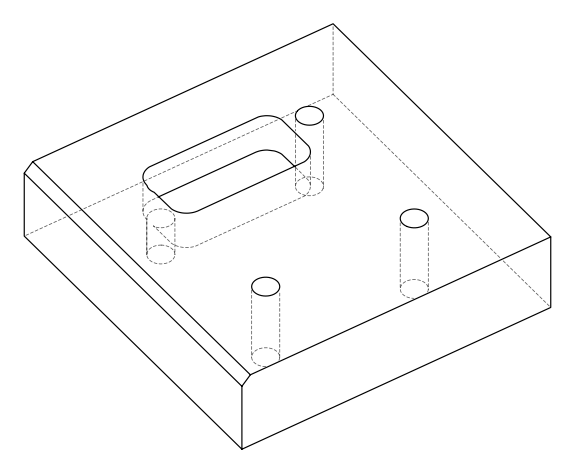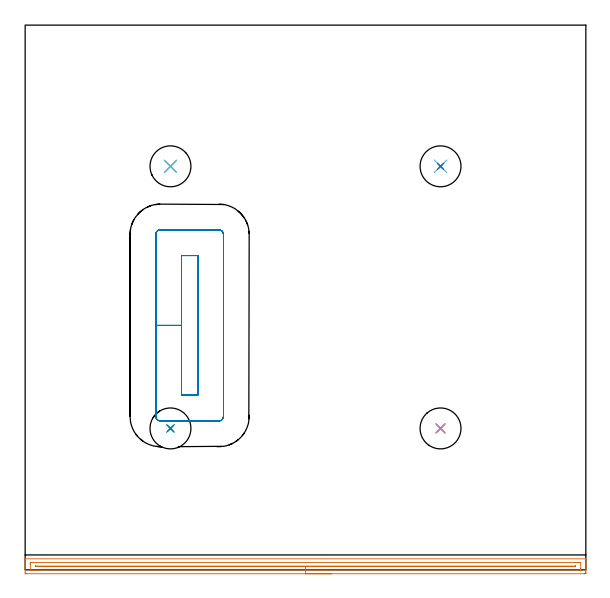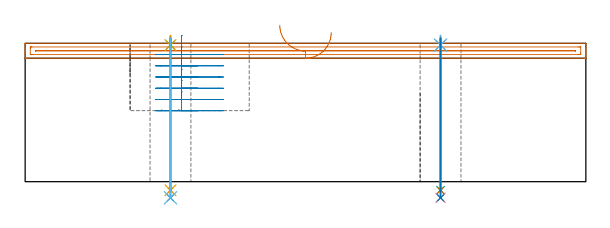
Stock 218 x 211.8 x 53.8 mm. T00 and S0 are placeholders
(PLAN: 14 operations, 10 tool changes, 12.1 min)
(1 AREA_MILL | FG_CHAMFER_SURFACE | UGT0205_001 | 5.38 min | 3671 mm3)
(2 MILL_RECTANGULAR_POCKET | POCKET_RECTANGULAR_STRAIGHT | UGT0201_136 | Follow Part, ap 5, ae 75% | 4.67 min | 111272 mm3)
(3 SPOT_DRILL | STEP1HOLE | NXT0321_9005460120000 | 0.03 min | 0 mm3)
(4 SPOT_DRILL_1 | STEP1HOLE_1 | NXT0321_9005460120000 | 0.03 min | 7 mm3)
(5 SPOT_DRILL_2 | STEP1HOLE_2 | NXT0321_9005460120000 | 0.03 min | 0 mm3)
(6 SPOT_DRILL_3 | STEP1HOLE_3 | NXT0321_9005460120000 | 0.03 min | 3 mm3)
(7 DRILL_THROUGH_HOLE_INTO_CENTER | STEP1HOLE | NXT0301_072 | 0.24 min | 2206 mm3)
(8 DRILL_TO_ENLARGE_THROUGH_HOLE | STEP1HOLE | UGT0301_241 | 0.25 min | 3380 mm3)
(9 DRILL_THROUGH_HOLE_INTO_CENTER_1 | STEP1HOLE_1 | NXT0301_072 | 0.24 min | 4295 mm3)
(10 DRILL_TO_ENLARGE_THROUGH_HOLE_1 | STEP1HOLE_1 | UGT0301_241 | 0.25 min | 6371 mm3)
(11 DRILL_THROUGH_HOLE_INTO_CENTER_2 | STEP1HOLE_2 | NXT0301_072 | 0.24 min | 4302 mm3)
(12 DRILL_TO_ENLARGE_THROUGH_HOLE_2 | STEP1HOLE_2 | UGT0301_241 | 0.25 min | 6368 mm3)
(13 DRILL_THROUGH_HOLE_INTO_CENTER_3 | STEP1HOLE_3 | NXT0301_072 | 0.24 min | 4304 mm3)
(14 DRILL_TO_ENLARGE_THROUGH_HOLE_3 | STEP1HOLE_3 | UGT0301_241 | 0.25 min | 6369 mm3)
(TOOL UGT0205_001 | Chamfer Mill 20 x 3 x 45 deg. | D20 FL50 Z2)
(TOOL UGT0201_136 | Carbide End Mill 20.0 | D20 FL30 Z4)
(TOOL NXT0321_9005460120000 | NC Spot Drill, 142deg, 12mm, Carbide, Uncoated | D12 PA142 FL30 Z2)
(TOOL NXT0301_072 | Carbide Drill 10.1mm [860.1-1010-051A1-MM 2214] | D10.1 PA140 FL71 Z2)
(TOOL UGT0301_241 | Twist Drill 15.9 mm | D15.9 PA118 FL120 Z2)
(OP 1 AREA_MILL)
G17 G21 G94 G90
T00 M6
G54
G17 G0 G90 X119. Y-1.5 S1061 M3
G43 Z63.8 H0
Z58.
G94 G1 X118.962 Z57.128 F250.
X118.848 Z56.264
X118.659 Z55.412
X118.397 Z54.58
X118.063 Z53.774
X117.66 Z53.
X117.191 Z52.264
X116.66 Z51.572
X116.071 Z50.929
X115.428 Z50.34
X114.736 Z49.809
X114. Z49.34
X113.226 Z48.937
X112.42 Z48.603
X111.588 Z48.341
X110.736 Z48.152
X109.872 Z48.038
X109. Z48.
X0.601
X0.306 Y-1.498
X0.01 Y-1.493 Z48.003
X0. Y-1.21 Z48.286
Y0.53 Z50.025
Y1.097 Z50.594
Y1.4 Z50.897
Y1.967 Z51.464
Y2.27 Z51.766
Y2.876 Z52.375
Y4.098 Z53.597
X0.001 Y4.199 Z53.691
X0.002 Y4.24 Z53.732
X0.01 Y4.297 Z53.788
X0.155 Y4.3 Z53.8
X217.845
X217.99 Y4.297 Z53.788
X217.998 Y4.2 Z53.692
X218. Y4.098 Z53.597
Y2.876 Z52.376
Y2.27 Z51.766
Y1.967 Z51.464
Y1.4 Z50.897
Y1.097 Z50.594
Y0.53 Z50.025
Y-0.056 Z49.439
Y-0.34 Z49.155
Y-0.926 Z48.57
X217.997 Y-1.21 Z48.286
X217.99 Y-1.493 Z48.003
X217.694 Y-1.498 Z48.
X217.398 Y-1.5
X109.
Y-0.086 Z49.414
X3.017
X2.386 Y-0.085 Z49.415
X2.122 Y-0.083 Z49.417
X2.04 Y-0.079 Z49.421
X2.009 Y-0.076 Z49.424
X2.007 Y-0.059 Z49.441
X2.002 Y0.034 Z49.534
X2. Y2.27 Z51.77
X2.001 Y2.645 Z52.145
X2.005 Y2.771 Z52.271
X2.01 Y2.87 Z52.37
X2.017 Y2.88 Z52.38
X2.032 Y2.882 Z52.382
X2.07 Y2.884 Z52.384
X2.386 Y2.885 Z52.385
X2.646 Y2.886 Z52.386
X214.983
X215.614 Y2.885 Z52.385
X215.878 Y2.883 Z52.383
X215.96 Y2.879 Z52.379
X215.991 Y2.876 Z52.376
X215.993 Y2.859 Z52.359
X215.998 Y2.766 Z52.266
X216. Y0.53 Z50.03
X215.999 Y0.155 Z49.655
X215.995 Y0.029 Z49.529
X215.99 Y-0.07 Z49.43
X215.983 Y-0.08 Z49.42
X215.968 Y-0.082 Z49.418
X215.93 Y-0.084 Z49.416
X215.614 Y-0.085 Z49.415
X215.353 Y-0.086 Z49.414
X109.
Y1.328 Z50.828
X4.17 Y1.329 Z50.829
X4.097 Y1.33 Z50.83
X4.048 Y1.332 Z50.832
X4.016 Y1.335 Z50.835
X4.01 Y1.346 Z50.846
X4.004 Y1.4 Z50.9
X4.003 Y1.441 Z50.941
X4.007 Y1.461 Z50.961
X4.01 Y1.464 Z50.964
X4.024 Y1.467 Z50.967
X4.098 Y1.471 Z50.971
X213.83
X213.903 Y1.47 Z50.97
X213.951 Y1.468 Z50.968
X213.984 Y1.465 Z50.965
X213.99 Y1.454 Z50.954
X213.996 Y1.4 Z50.9
X213.997 Y1.359 Z50.859
X213.993 Y1.339 Z50.839
X213.99 Y1.336 Z50.836
X213.976 Y1.333 Z50.833
X213.902 Y1.329 Z50.829
X109. Y1.328 Z50.828
X108.128 Z50.867
X107.263 Z50.98
X106.412 Z51.169
X105.58 Z51.432
X104.774 Z51.765
X104. Z52.168
X103.264 Z52.637
X102.572 Z53.168
X101.929 Z53.757
X101.34 Z54.401
X100.808 Z55.093
X100.34 Z55.828
X99.937 Z56.602
X99.603 Z57.408
X99.341 Z58.24
X99.152 Z59.092
X99.038 Z59.957
X99. Z60.828
G0 Z63.8
M5
M2
(OP 2 MILL_RECTANGULAR_POCKET)
G17 G21 G94 G90
T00 M6
G54
G17 G0 G90 X61.143 Y122.2 S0 M3
G43 Z63.8 H0
Z56.8
G94 G1 X60.8 Z56.708 F250.
Y95.05 Z49.433
Y67.9 F500.
X67.1
Y122.2
X60.8
Y95.05
X50.8
Y59.7
G3 X52.6 Y57.9 R1.8
G1 X75.3
G3 X77.1 Y59.7 R1.8
G1 Y130.4
G3 X75.3 Y132.2 R1.8
G1 X52.6
G3 X50.8 Y130.4 R1.8
G1 Y95.05
Y94.05
G0 X61.143 Y122.2 Z52.433
G1 X60.8 Z52.341 F250.
Y95.05 Z45.067
Y67.9 F500.
X67.1
Y122.2
X60.8
Y95.05
X50.8
Y59.7
G3 X52.6 Y57.9 R1.8
G1 X75.3
G3 X77.1 Y59.7 R1.8
G1 Y130.4
G3 X75.3 Y132.2 R1.8
G1 X52.6
G3 X50.8 Y130.4 R1.8
G1 Y95.05
Y94.05
G0 X61.143 Y122.2 Z48.067
G1 X60.8 Z47.975 F250.
Y95.05 Z40.7
Y67.9 F500.
X67.1
Y122.2
X60.8
Y95.05
X50.8
Y59.7
G3 X52.6 Y57.9 R1.8
G1 X75.3
G3 X77.1 Y59.7 R1.8
G1 Y130.4
G3 X75.3 Y132.2 R1.8
G1 X52.6
G3 X50.8 Y130.4 R1.8
G1 Y95.05
Y94.05
G0 X61.143 Y122.2 Z43.7
G1 X60.8 Z43.608 F250.
Y95.05 Z36.333
Y67.9 F500.
X67.1
Y122.2
X60.8
Y95.05
X50.8
Y59.7
G3 X52.6 Y57.9 R1.8
G1 X75.3
G3 X77.1 Y59.7 R1.8
G1 Y130.4
G3 X75.3 Y132.2 R1.8
G1 X52.6
G3 X50.8 Y130.4 R1.8
G1 Y95.05
Y94.05
G0 X61.143 Y122.2 Z39.333
G1 X60.8 Z39.241 F250.
Y95.05 Z31.967
Y67.9 F500.
X67.1
Y122.2
X60.8
Y95.05
X50.8
Y59.7
G3 X52.6 Y57.9 R1.8
G1 X75.3
G3 X77.1 Y59.7 R1.8
G1 Y130.4
G3 X75.3 Y132.2 R1.8
G1 X52.6
G3 X50.8 Y130.4 R1.8
G1 Y95.05
Y94.05
G0 X61.143 Y122.2 Z34.967
G1 X60.8 Z34.875 F250.
Y95.05 Z27.6
Y67.9 F500.
X67.1
Y122.2
X60.8
Y95.05
X50.8
Y59.7
G3 X52.6 Y57.9 R1.8
G1 X75.3
G3 X77.1 Y59.7 R1.8
G1 Y130.4
G3 X75.3 Y132.2 R1.8
G1 X52.6
G3 X50.8 Y130.4 R1.8
G1 Y95.05
Y94.05
G0 Z63.8
M5
M2
(OP 3 SPOT_DRILL)
G17 G21 G94 G90
T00 M6
G54
G17 G0 G90 X56.5 Y55. S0 M3
G43 Z63.8 H0
G94 G81 G98 Z53.116 F250. R56.8
G80
M5
M2
(OP 4 SPOT_DRILL_1)
G17 G21 G94 G90
T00 M6
G54
G17 G0 G90 X161.5 Y55. S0 M3
G43 Z63.8 H0
G94 G81 G98 Z53.116 F250. R56.8
G80
M5
M2
(OP 5 SPOT_DRILL_2)
G17 G21 G94 G90
T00 M6
G54
G17 G0 G90 X56.5 Y156.9 S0 M3
G43 Z63.8 H0
G94 G81 G98 Z53.116 F250. R56.8
G80
M5
M2
(OP 6 SPOT_DRILL_3)
G17 G21 G94 G90
T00 M6
G54
G17 G0 G90 X161.5 Y156.9 S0 M3
G43 Z63.8 H0
G94 G81 G98 Z53.116 F250. R56.8
G80
M5
M2
(OP 7 DRILL_THROUGH_HOLE_INTO_CENTER)
G17 G21 G94 G90
T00 M6
G54
G17 G0 G90 X56.5 Y55. S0 M3
G43 Z63.8 H1
G94 G73 G98 Z-3.338 F250. Q9.523 R55.8
G80
M5
M2
(OP 8 DRILL_TO_ENLARGE_THROUGH_HOLE)
G17 G21 G94 G90
T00 M6
G54
G17 G0 G90 X56.5 Y55. S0 M3
G43 Z63.8 H0
G94 G73 G98 Z-6.277 F250. Q15.019 R55.8
G80
M5
M2
(OP 9 DRILL_THROUGH_HOLE_INTO_CENTER_1)
G17 G21 G94 G90
T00 M6
G54
G17 G0 G90 X161.5 Y55. S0 M3
G43 Z63.8 H1
G94 G73 G98 Z-3.338 F250. Q9.523 R55.8
G80
M5
M2
(OP 10 DRILL_TO_ENLARGE_THROUGH_HOLE_1)
G17 G21 G94 G90
T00 M6
G54
G17 G0 G90 X161.5 Y55. S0 M3
G43 Z63.8 H0
G94 G73 G98 Z-6.277 F250. Q15.019 R55.8
G80
M5
M2
(OP 11 DRILL_THROUGH_HOLE_INTO_CENTER_2)
G17 G21 G94 G90
T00 M6
G54
G17 G0 G90 X56.5 Y156.9 S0 M3
G43 Z63.8 H1
G94 G73 G98 Z-3.338 F250. Q9.523 R55.8
G80
M5
M2
(OP 12 DRILL_TO_ENLARGE_THROUGH_HOLE_2)
G17 G21 G94 G90
T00 M6
G54
G17 G0 G90 X56.5 Y156.9 S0 M3
G43 Z63.8 H0
G94 G73 G98 Z-6.277 F250. Q15.019 R55.8
G80
M5
M2
(OP 13 DRILL_THROUGH_HOLE_INTO_CENTER_3)
G17 G21 G94 G90
T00 M6
G54
G17 G0 G90 X161.5 Y156.9 S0 M3
G43 Z63.8 H1
G94 G73 G98 Z-3.338 F250. Q9.523 R55.8
G80
M5
M2
(OP 14 DRILL_TO_ENLARGE_THROUGH_HOLE_3)
G17 G21 G94 G90
T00 M6
G54
G17 G0 G90 X161.5 Y156.9 S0 M3
G43 Z63.8 H0
G94 G73 G98 Z-6.277 F250. Q15.019 R55.8
G80
M5
M2
